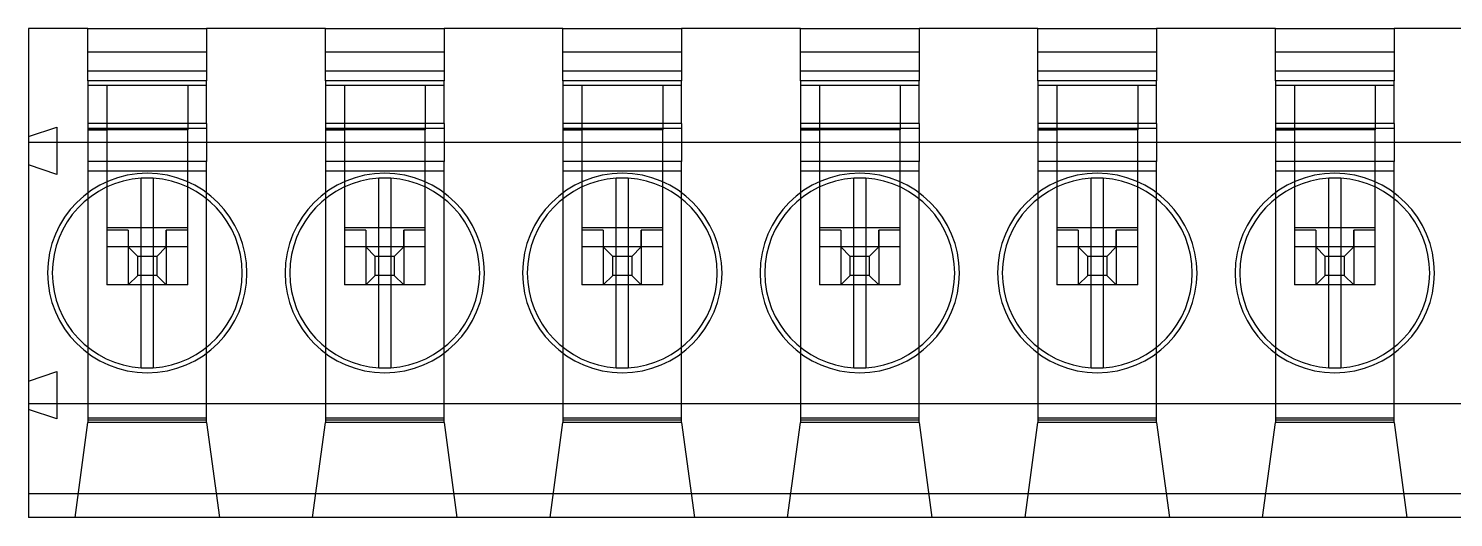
# Model space of a CAD drawing. Header units: millimetres. Extents: x 0 to 60.6, y -10.3 to 0.
# Drawn here: x 0 to 30, y -10.3 to 0 of the extents above; entities that cross this region are included whole.
import ezdxf

# ---------------------------------------------------------------- set-up
doc = ezdxf.new("R2010")
doc.units = ezdxf.units.MM
doc.layers.add('MAIN-1', color=7, linetype='Continuous')
doc.layers.add('MAIN-2', color=7, linetype='Continuous')

msp = doc.modelspace()

# ---------------------------------------------------------------- linework, layer by layer
at = {"layer": 'MAIN-1'}
for p, q in [((1.25, 0), (0, 0)), ((0, 0), (0, -2.404)), ((1.25, -1.1), (1.25, 0)), ((1.25, 0), (3.75, 0)), ((6.25, 0), (3.75, 0)), ((3.75, 0), (3.75, -1.1)), ((6.25, -1.1), (6.25, 0)), ((6.25, 0), (8.75, 0)), ((11.25, 0), (8.75, 0)), ((8.75, 0), (8.75, -1.1)), ((11.25, -1.1), (11.25, 0)), ((11.25, 0), (13.75, 0)), ((16.25, 0), (13.75, 0)), ((13.75, 0), (13.75, -1.1)), ((16.25, -1.1), (16.25, 0)), ((16.25, 0), (18.75, 0)), ((21.25, 0), (18.75, 0)), ((18.75, 0), (18.75, -1.1)), ((21.25, -1.1), (21.25, 0)), ((21.25, 0), (23.75, 0)), ((26.25, 0), (23.75, 0)), ((23.75, 0), (23.75, -1.1)), ((26.25, -1.1), (26.25, 0)), ((26.25, 0), (28.75, 0)), ((31.25, 0), (28.75, 0)), ((28.75, 0), (28.75, -1.1)), ((3.75, -0.5), (1.25, -0.5)), ((8.75, -0.5), (6.25, -0.5)), ((13.75, -0.5), (11.25, -0.5)), ((18.75, -0.5), (16.25, -0.5)), ((23.75, -0.5), (21.25, -0.5)), ((28.75, -0.5), (26.25, -0.5)), ((3.75, -0.9), (1.25, -0.9)), ((3.75, -1.1), (1.25, -1.1)), ((8.75, -0.9), (6.25, -0.9)), ((8.75, -1.1), (6.25, -1.1)), ((13.75, -0.9), (11.25, -0.9)), ((13.75, -1.1), (11.25, -1.1)), ((18.75, -0.9), (16.25, -0.9)), ((18.75, -1.1), (16.25, -1.1)), ((23.75, -0.9), (21.25, -0.9)), ((23.75, -1.1), (21.25, -1.1)), ((28.75, -0.9), (26.25, -0.9)), ((28.75, -1.1), (26.25, -1.1)), ((60, -2.404), (0, -2.404)), ((0, -2.404), (0, -7.904)), ((2.375, -7.146), (2.375, -3.154)), ((2.625, -3.154), (2.625, -7.146)), ((7.375, -7.146), (7.375, -3.154)), ((7.625, -3.154), (7.625, -7.146)), ((12.375, -7.146), (12.375, -3.154)), ((12.625, -3.154), (12.625, -7.146)), ((17.375, -7.146), (17.375, -3.154)), ((17.625, -3.154), (17.625, -7.146)), ((22.375, -7.146), (22.375, -3.154)), ((22.625, -3.154), (22.625, -7.146)), ((27.375, -7.146), (27.375, -3.154)), ((27.625, -3.154), (27.625, -7.146)), ((60, -7.904), (0, -7.904)), ((0, -7.904), (0, -9.8)), ((60, -9.8), (0, -9.8)), ((0, -9.8), (0, -10.3)), ((60, -10.3), (0, -10.3))]:
    msp.add_line(p, q, dxfattribs=at)
for centre, radius, start, end in [((2.5, -5.15), 2.1, 90, 270), ((2.5, -5.15), 2, 93.5833, 266.4167), ((2.5, -5.15), 2, 90, 93.5833), ((2.5, -5.15), 2.1, 270, 90), ((2.5, -5.15), 2, 86.4167, 90), ((2.5, -5.15), 2, 273.5833, 86.4167), ((7.5, -5.15), 2.1, 90, 270), ((7.5, -5.15), 2, 93.5833, 266.4167), ((7.5, -5.15), 2, 90, 93.5833), ((7.5, -5.15), 2.1, 270, 90), ((7.5, -5.15), 2, 86.4167, 90), ((7.5, -5.15), 2, 273.5833, 86.4167), ((12.5, -5.15), 2.1, 90, 270), ((12.5, -5.15), 2, 93.5833, 266.4167), ((12.5, -5.15), 2, 90, 93.5833), ((12.5, -5.15), 2.1, 270, 90), ((12.5, -5.15), 2, 86.4167, 90), ((12.5, -5.15), 2, 273.5833, 86.4167), ((17.5, -5.15), 2.1, 90, 270), ((17.5, -5.15), 2, 93.5833, 266.4167), ((17.5, -5.15), 2, 90, 93.5833), ((17.5, -5.15), 2.1, 270, 90), ((17.5, -5.15), 2, 86.4167, 90), ((17.5, -5.15), 2, 273.5833, 86.4167), ((22.5, -5.15), 2.1, 90, 270), ((22.5, -5.15), 2, 93.5833, 266.4167), ((22.5, -5.15), 2, 90, 93.5833), ((22.5, -5.15), 2.1, 270, 90), ((22.5, -5.15), 2, 86.4167, 90), ((22.5, -5.15), 2, 273.5833, 86.4167), ((27.5, -5.15), 2.1, 90, 270), ((27.5, -5.15), 2, 93.5833, 266.4167), ((27.5, -5.15), 2, 90, 93.5833), ((27.5, -5.15), 2.1, 270, 90), ((27.5, -5.15), 2, 86.4167, 90), ((27.5, -5.15), 2, 273.5833, 86.4167), ((2.5, -5.15), 2, 266.4167, 270), ((2.5, -5.15), 2, 270, 273.5833), ((7.5, -5.15), 2, 266.4167, 270), ((7.5, -5.15), 2, 270, 273.5833), ((12.5, -5.15), 2, 266.4167, 270), ((12.5, -5.15), 2, 270, 273.5833), ((17.5, -5.15), 2, 266.4167, 270), ((17.5, -5.15), 2, 270, 273.5833), ((22.5, -5.15), 2, 266.4167, 270), ((22.5, -5.15), 2, 270, 273.5833), ((27.5, -5.15), 2, 266.4167, 270), ((27.5, -5.15), 2, 270, 273.5833)]:
    msp.add_arc(centre, radius, start, end, dxfattribs=at)
at = {"layer": 'MAIN-2'}
for p, q in [((0, 0), (0, 0)), ((1.25, 0), (1.25, 0)), ((3.75, 0), (3.75, 0)), ((6.25, 0), (6.25, 0)), ((8.75, 0), (8.75, 0)), ((11.25, 0), (11.25, 0)), ((13.75, 0), (13.75, 0)), ((16.25, 0), (16.25, 0)), ((18.75, 0), (18.75, 0)), ((21.25, 0), (21.25, 0)), ((23.75, 0), (23.75, 0)), ((26.25, 0), (26.25, 0)), ((28.75, 0), (28.75, 0)), ((1.25, -0.5), (1.25, -0.5)), ((1.25, -0.5), (1.25, -0.5)), ((3.75, -0.5), (3.75, -0.5)), ((3.75, -0.5), (3.75, -0.5)), ((6.25, -0.5), (6.25, -0.5)), ((6.25, -0.5), (6.25, -0.5)), ((8.75, -0.5), (8.75, -0.5)), ((8.75, -0.5), (8.75, -0.5)), ((11.25, -0.5), (11.25, -0.5)), ((11.25, -0.5), (11.25, -0.5)), ((13.75, -0.5), (13.75, -0.5)), ((13.75, -0.5), (13.75, -0.5)), ((16.25, -0.5), (16.25, -0.5)), ((16.25, -0.5), (16.25, -0.5)), ((18.75, -0.5), (18.75, -0.5)), ((18.75, -0.5), (18.75, -0.5)), ((21.25, -0.5), (21.25, -0.5)), ((21.25, -0.5), (21.25, -0.5)), ((23.75, -0.5), (23.75, -0.5)), ((23.75, -0.5), (23.75, -0.5)), ((26.25, -0.5), (26.25, -0.5)), ((26.25, -0.5), (26.25, -0.5)), ((28.75, -0.5), (28.75, -0.5)), ((28.75, -0.5), (28.75, -0.5)), ((1.25, -0.9), (1.25, -0.9)), ((1.25, -1.1), (1.25, -1.1)), ((1.25, -1.1), (1.25, -1.1)), ((1.25, -1.1), (1.25, -2)), ((3.75, -1.2), (1.25, -1.2)), ((1.25, -1.2), (1.25, -1.2)), ((1.25, -1.2), (1.25, -1.2)), ((1.65, -1.2), (1.65, -2.138)), ((1.65, -1.2), (1.65, -1.2)), ((3.351, -1.2), (3.351, -2.138)), ((3.351, -1.2), (3.351, -1.2)), ((3.75, -0.9), (3.75, -0.9)), ((3.75, -1.1), (3.75, -1.1)), ((3.75, -1.1), (3.75, -1.1)), ((3.75, -2), (3.75, -1.1)), ((3.75, -1.2), (3.75, -1.2)), ((3.75, -1.2), (3.75, -1.2)), ((6.25, -0.9), (6.25, -0.9)), ((6.25, -1.1), (6.25, -1.1)), ((6.25, -1.1), (6.25, -1.1)), ((6.25, -1.1), (6.25, -2)), ((8.75, -1.2), (6.25, -1.2)), ((6.25, -1.2), (6.25, -1.2)), ((6.25, -1.2), (6.25, -1.2)), ((6.65, -1.2), (6.65, -2.138)), ((6.65, -1.2), (6.65, -1.2)), ((8.351, -1.2), (8.351, -2.138)), ((8.351, -1.2), (8.351, -1.2)), ((8.75, -0.9), (8.75, -0.9)), ((8.75, -1.1), (8.75, -1.1)), ((8.75, -1.1), (8.75, -1.1)), ((8.75, -2), (8.75, -1.1)), ((8.75, -1.2), (8.75, -1.2)), ((8.75, -1.2), (8.75, -1.2)), ((11.25, -0.9), (11.25, -0.9)), ((11.25, -1.1), (11.25, -1.1)), ((11.25, -1.1), (11.25, -1.1)), ((11.25, -1.1), (11.25, -2)), ((13.75, -1.2), (11.25, -1.2)), ((11.25, -1.2), (11.25, -1.2)), ((11.25, -1.2), (11.25, -1.2)), ((11.65, -1.2), (11.65, -2.138)), ((11.65, -1.2), (11.65, -1.2)), ((13.351, -1.2), (13.351, -2.138)), ((13.351, -1.2), (13.351, -1.2)), ((13.75, -0.9), (13.75, -0.9)), ((13.75, -1.1), (13.75, -1.1)), ((13.75, -1.1), (13.75, -1.1)), ((13.75, -2), (13.75, -1.1)), ((13.75, -1.2), (13.75, -1.2)), ((13.75, -1.2), (13.75, -1.2)), ((16.25, -0.9), (16.25, -0.9)), ((16.25, -1.1), (16.25, -1.1)), ((16.25, -1.1), (16.25, -1.1)), ((16.25, -1.1), (16.25, -2)), ((18.75, -1.2), (16.25, -1.2)), ((16.25, -1.2), (16.25, -1.2)), ((16.25, -1.2), (16.25, -1.2)), ((16.65, -1.2), (16.65, -2.138)), ((16.65, -1.2), (16.65, -1.2)), ((18.351, -1.2), (18.351, -2.138)), ((18.351, -1.2), (18.351, -1.2)), ((18.75, -0.9), (18.75, -0.9)), ((18.75, -1.1), (18.75, -1.1)), ((18.75, -1.1), (18.75, -1.1)), ((18.75, -2), (18.75, -1.1)), ((18.75, -1.2), (18.75, -1.2)), ((18.75, -1.2), (18.75, -1.2)), ((21.25, -0.9), (21.25, -0.9)), ((21.25, -1.1), (21.25, -1.1)), ((21.25, -1.1), (21.25, -1.1)), ((21.25, -1.1), (21.25, -2)), ((23.75, -1.2), (21.25, -1.2)), ((21.25, -1.2), (21.25, -1.2)), ((21.25, -1.2), (21.25, -1.2)), ((21.65, -1.2), (21.65, -2.138)), ((21.65, -1.2), (21.65, -1.2)), ((23.351, -1.2), (23.351, -2.138)), ((23.351, -1.2), (23.351, -1.2)), ((23.75, -0.9), (23.75, -0.9)), ((23.75, -1.1), (23.75, -1.1)), ((23.75, -1.1), (23.75, -1.1)), ((23.75, -2), (23.75, -1.1)), ((23.75, -1.2), (23.75, -1.2)), ((23.75, -1.2), (23.75, -1.2)), ((26.25, -0.9), (26.25, -0.9)), ((26.25, -1.1), (26.25, -1.1)), ((26.25, -1.1), (26.25, -1.1)), ((26.25, -1.1), (26.25, -2)), ((28.75, -1.2), (26.25, -1.2)), ((26.25, -1.2), (26.25, -1.2)), ((26.25, -1.2), (26.25, -1.2)), ((26.65, -1.2), (26.65, -2.138)), ((26.65, -1.2), (26.65, -1.2)), ((28.351, -1.2), (28.351, -2.138)), ((28.351, -1.2), (28.351, -1.2)), ((28.75, -0.9), (28.75, -0.9)), ((28.75, -1.1), (28.75, -1.1)), ((28.75, -1.1), (28.75, -1.1)), ((28.75, -2), (28.75, -1.1)), ((28.75, -1.2), (28.75, -1.2)), ((28.75, -1.2), (28.75, -1.2)), ((0, -2.275), (0.6, -2.075)), ((0.6, -2.075), (0.6, -2.075)), ((0.6, -2.075), (0.6, -3.075)), ((1.25, -2), (1.25, -2)), ((3.75, -2), (1.25, -2)), ((1.25, -2), (1.25, -2)), ((1.25, -2), (1.25, -2.8)), ((3.75, -2), (1.25, -2)), ((3.351, -2), (1.65, -2)), ((3.75, -2), (3.75, -2)), ((3.75, -2), (3.75, -2)), ((3.75, -2), (3.75, -2.8)), ((6.25, -2), (6.25, -2)), ((8.75, -2), (6.25, -2)), ((6.25, -2), (6.25, -2)), ((6.25, -2), (6.25, -2.8)), ((8.75, -2), (6.25, -2)), ((8.351, -2), (6.65, -2)), ((8.75, -2), (8.75, -2)), ((8.75, -2), (8.75, -2)), ((8.75, -2), (8.75, -2.8)), ((11.25, -2), (11.25, -2)), ((13.75, -2), (11.25, -2)), ((11.25, -2), (11.25, -2)), ((11.25, -2), (11.25, -2.8)), ((13.75, -2), (11.25, -2)), ((13.351, -2), (11.65, -2)), ((13.75, -2), (13.75, -2)), ((13.75, -2), (13.75, -2)), ((13.75, -2), (13.75, -2.8)), ((16.25, -2), (16.25, -2)), ((18.75, -2), (16.25, -2)), ((16.25, -2), (16.25, -2)), ((16.25, -2), (16.25, -2.8)), ((18.75, -2), (16.25, -2)), ((18.351, -2), (16.65, -2)), ((18.75, -2), (18.75, -2)), ((18.75, -2), (18.75, -2)), ((18.75, -2), (18.75, -2.8)), ((21.25, -2), (21.25, -2)), ((23.75, -2), (21.25, -2)), ((21.25, -2), (21.25, -2)), ((21.25, -2), (21.25, -2.8)), ((23.75, -2), (21.25, -2)), ((23.351, -2), (21.65, -2)), ((23.75, -2), (23.75, -2)), ((23.75, -2), (23.75, -2)), ((23.75, -2), (23.75, -2.8)), ((26.25, -2), (26.25, -2)), ((28.75, -2), (26.25, -2)), ((26.25, -2), (26.25, -2)), ((26.25, -2), (26.25, -2.8)), ((28.75, -2), (26.25, -2)), ((28.351, -2), (26.65, -2)), ((28.75, -2), (28.75, -2)), ((28.75, -2), (28.75, -2)), ((28.75, -2), (28.75, -2.8)), ((0, -2.275), (0, -2.275)), ((1.25, -2.1), (3.75, -2.1)), ((1.25, -2.1), (1.25, -2.1)), ((3.351, -2.138), (1.25, -2.138)), ((1.25, -2.138), (1.65, -2.138)), ((3.75, -2.4), (1.25, -2.4)), ((1.65, -2.138), (1.65, -2.4)), ((3.351, -2.4), (1.65, -2.4)), ((1.65, -2.4), (1.65, -4.6)), ((3.351, -2.4), (3.351, -2.138)), ((3.351, -4.6), (3.351, -2.4)), ((3.75, -2.1), (3.75, -2.1)), ((6.25, -2.1), (8.75, -2.1)), ((6.25, -2.1), (6.25, -2.1)), ((8.351, -2.138), (6.25, -2.138)), ((6.25, -2.138), (6.65, -2.138)), ((8.75, -2.4), (6.25, -2.4)), ((6.65, -2.138), (6.65, -2.4)), ((8.351, -2.4), (6.65, -2.4)), ((6.65, -2.4), (6.65, -4.6)), ((8.351, -2.4), (8.351, -2.138)), ((8.351, -4.6), (8.351, -2.4)), ((8.75, -2.1), (8.75, -2.1)), ((11.25, -2.1), (13.75, -2.1)), ((11.25, -2.1), (11.25, -2.1)), ((13.351, -2.138), (11.25, -2.138)), ((11.25, -2.138), (11.65, -2.138)), ((13.75, -2.4), (11.25, -2.4)), ((11.65, -2.138), (11.65, -2.4)), ((13.351, -2.4), (11.65, -2.4)), ((11.65, -2.4), (11.65, -4.6)), ((13.351, -2.4), (13.351, -2.138)), ((13.351, -4.6), (13.351, -2.4)), ((13.75, -2.1), (13.75, -2.1)), ((16.25, -2.1), (18.75, -2.1)), ((16.25, -2.1), (16.25, -2.1)), ((18.351, -2.138), (16.25, -2.138)), ((16.25, -2.138), (16.65, -2.138)), ((18.75, -2.4), (16.25, -2.4)), ((16.65, -2.138), (16.65, -2.4)), ((18.351, -2.4), (16.65, -2.4)), ((16.65, -2.4), (16.65, -4.6)), ((18.351, -2.4), (18.351, -2.138)), ((18.351, -4.6), (18.351, -2.4)), ((18.75, -2.1), (18.75, -2.1)), ((21.25, -2.1), (23.75, -2.1)), ((21.25, -2.1), (21.25, -2.1)), ((23.351, -2.138), (21.25, -2.138)), ((21.25, -2.138), (21.65, -2.138)), ((23.75, -2.4), (21.25, -2.4)), ((21.65, -2.138), (21.65, -2.4)), ((23.351, -2.4), (21.65, -2.4)), ((21.65, -2.4), (21.65, -4.6)), ((23.351, -2.4), (23.351, -2.138)), ((23.351, -4.6), (23.351, -2.4)), ((23.75, -2.1), (23.75, -2.1)), ((26.25, -2.1), (28.75, -2.1)), ((26.25, -2.1), (26.25, -2.1)), ((28.351, -2.138), (26.25, -2.138)), ((26.25, -2.138), (26.65, -2.138)), ((28.75, -2.4), (26.25, -2.4)), ((26.65, -2.138), (26.65, -2.4)), ((28.351, -2.4), (26.65, -2.4)), ((26.65, -2.4), (26.65, -4.6)), ((28.351, -2.4), (28.351, -2.138)), ((28.351, -4.6), (28.351, -2.4)), ((28.75, -2.1), (28.75, -2.1)), ((0, -2.875), (0, -2.875)), ((0.6, -3.075), (0, -2.875)), ((1.25, -2.8), (1.25, -2.8)), ((1.25, -2.8), (1.25, -8.3)), ((3.75, -2.8), (1.25, -2.8)), ((1.25, -3), (3.75, -3)), ((1.25, -3), (1.25, -3)), ((3.75, -2.8), (3.75, -2.8)), ((3.75, -8.3), (3.75, -2.8)), ((3.75, -3), (3.75, -3)), ((6.25, -2.8), (6.25, -2.8)), ((6.25, -2.8), (6.25, -8.3)), ((8.75, -2.8), (6.25, -2.8)), ((6.25, -3), (8.75, -3)), ((6.25, -3), (6.25, -3)), ((8.75, -2.8), (8.75, -2.8)), ((8.75, -8.3), (8.75, -2.8)), ((8.75, -3), (8.75, -3)), ((11.25, -2.8), (11.25, -2.8)), ((11.25, -2.8), (11.25, -8.3)), ((13.75, -2.8), (11.25, -2.8)), ((11.25, -3), (13.75, -3)), ((11.25, -3), (11.25, -3)), ((13.75, -2.8), (13.75, -2.8)), ((13.75, -8.3), (13.75, -2.8)), ((13.75, -3), (13.75, -3)), ((16.25, -2.8), (16.25, -2.8)), ((16.25, -2.8), (16.25, -8.3)), ((18.75, -2.8), (16.25, -2.8)), ((16.25, -3), (18.75, -3)), ((16.25, -3), (16.25, -3)), ((18.75, -2.8), (18.75, -2.8)), ((18.75, -8.3), (18.75, -2.8)), ((18.75, -3), (18.75, -3)), ((21.25, -2.8), (21.25, -2.8)), ((21.25, -2.8), (21.25, -8.3)), ((23.75, -2.8), (21.25, -2.8)), ((21.25, -3), (23.75, -3)), ((21.25, -3), (21.25, -3)), ((23.75, -2.8), (23.75, -2.8)), ((23.75, -8.3), (23.75, -2.8)), ((23.75, -3), (23.75, -3)), ((26.25, -2.8), (26.25, -2.8)), ((26.25, -2.8), (26.25, -8.3)), ((28.75, -2.8), (26.25, -2.8)), ((26.25, -3), (28.75, -3)), ((26.25, -3), (26.25, -3)), ((28.75, -2.8), (28.75, -2.8)), ((28.75, -8.3), (28.75, -2.8)), ((28.75, -3), (28.75, -3)), ((0.6, -3.075), (0.6, -3.075)), ((2.375, -3.154), (2.375, -3.154)), ((2.5, -3.05), (2.5, -3.05)), ((2.5, -3.15), (2.5, -3.15)), ((2.625, -3.154), (2.625, -3.154)), ((7.375, -3.154), (7.375, -3.154)), ((7.5, -3.05), (7.5, -3.05)), ((7.5, -3.15), (7.5, -3.15)), ((7.625, -3.154), (7.625, -3.154)), ((12.375, -3.154), (12.375, -3.154)), ((12.5, -3.05), (12.5, -3.05)), ((12.5, -3.15), (12.5, -3.15)), ((12.625, -3.154), (12.625, -3.154)), ((17.375, -3.154), (17.375, -3.154)), ((17.5, -3.05), (17.5, -3.05)), ((17.5, -3.15), (17.5, -3.15)), ((17.625, -3.154), (17.625, -3.154)), ((22.375, -3.154), (22.375, -3.154)), ((22.5, -3.05), (22.5, -3.05)), ((22.5, -3.15), (22.5, -3.15)), ((22.625, -3.154), (22.625, -3.154)), ((27.375, -3.154), (27.375, -3.154)), ((27.5, -3.05), (27.5, -3.05)), ((27.5, -3.15), (27.5, -3.15)), ((27.625, -3.154), (27.625, -3.154)), ((3.351, -4.2), (1.65, -4.2)), ((2.1, -4.245), (1.65, -4.246)), ((2.1, -4.245), (2.1, -5.4)), ((2.901, -4.245), (2.901, -5.4)), ((3.351, -4.246), (2.901, -4.245)), ((8.351, -4.2), (6.65, -4.2)), ((7.1, -4.245), (6.65, -4.246)), ((7.1, -4.245), (7.1, -5.4)), ((7.901, -4.245), (7.901, -5.4)), ((8.351, -4.246), (7.901, -4.245)), ((13.351, -4.2), (11.65, -4.2)), ((12.1, -4.245), (11.65, -4.246)), ((12.1, -4.245), (12.1, -5.4)), ((12.901, -4.245), (12.901, -5.4)), ((13.351, -4.246), (12.901, -4.245)), ((18.351, -4.2), (16.65, -4.2)), ((17.1, -4.245), (16.65, -4.246)), ((17.1, -4.245), (17.1, -5.4)), ((17.901, -4.245), (17.901, -5.4)), ((18.351, -4.246), (17.901, -4.245)), ((23.351, -4.2), (21.65, -4.2)), ((22.1, -4.245), (21.65, -4.246)), ((22.1, -4.245), (22.1, -5.4)), ((22.901, -4.245), (22.901, -5.4)), ((23.351, -4.246), (22.901, -4.245)), ((28.351, -4.2), (26.65, -4.2)), ((27.1, -4.245), (26.65, -4.246)), ((27.1, -4.245), (27.1, -5.4)), ((27.901, -4.245), (27.901, -5.4)), ((28.351, -4.246), (27.901, -4.245)), ((1.65, -4.6), (1.65, -5.4)), ((3.351, -4.6), (1.65, -4.6)), ((2.1, -4.601), (2.1, -4.6)), ((2.901, -4.6), (2.1, -4.6)), ((2.1, -4.601), (2.1, -5.399)), ((2.301, -4.8), (2.1, -4.601)), ((2.301, -5.2), (2.301, -4.8)), ((2.7, -4.8), (2.301, -4.8)), ((2.901, -4.6), (2.7, -4.8)), ((2.7, -4.8), (2.7, -5.2)), ((2.901, -4.6), (2.901, -5.4)), ((2.901, -4.6), (2.901, -4.6)), ((3.351, -5.4), (3.351, -4.6)), ((6.65, -4.6), (6.65, -5.4)), ((8.351, -4.6), (6.65, -4.6)), ((7.1, -4.601), (7.1, -4.6)), ((7.901, -4.6), (7.1, -4.6)), ((7.1, -4.601), (7.1, -5.399)), ((7.301, -4.8), (7.1, -4.601)), ((7.301, -5.2), (7.301, -4.8)), ((7.7, -4.8), (7.301, -4.8)), ((7.901, -4.6), (7.7, -4.8)), ((7.7, -4.8), (7.7, -5.2)), ((7.901, -4.6), (7.901, -5.4)), ((7.901, -4.6), (7.901, -4.6)), ((8.351, -5.4), (8.351, -4.6)), ((11.65, -4.6), (11.65, -5.4)), ((13.351, -4.6), (11.65, -4.6)), ((12.1, -4.601), (12.1, -4.6)), ((12.901, -4.6), (12.1, -4.6)), ((12.1, -4.601), (12.1, -5.399)), ((12.301, -4.8), (12.1, -4.601)), ((12.301, -5.2), (12.301, -4.8)), ((12.7, -4.8), (12.301, -4.8)), ((12.901, -4.6), (12.7, -4.8)), ((12.7, -4.8), (12.7, -5.2)), ((12.901, -4.6), (12.901, -5.4)), ((12.901, -4.6), (12.901, -4.6)), ((13.351, -5.4), (13.351, -4.6)), ((16.65, -4.6), (16.65, -5.4)), ((18.351, -4.6), (16.65, -4.6)), ((17.1, -4.601), (17.1, -4.6)), ((17.901, -4.6), (17.1, -4.6)), ((17.1, -4.601), (17.1, -5.399)), ((17.301, -4.8), (17.1, -4.601)), ((17.301, -5.2), (17.301, -4.8)), ((17.7, -4.8), (17.301, -4.8)), ((17.901, -4.6), (17.7, -4.8)), ((17.7, -4.8), (17.7, -5.2)), ((17.901, -4.6), (17.901, -5.4)), ((17.901, -4.6), (17.901, -4.6)), ((18.351, -5.4), (18.351, -4.6)), ((21.65, -4.6), (21.65, -5.4)), ((23.351, -4.6), (21.65, -4.6)), ((22.1, -4.601), (22.1, -4.6)), ((22.901, -4.6), (22.1, -4.6)), ((22.1, -4.601), (22.1, -5.399)), ((22.301, -4.8), (22.1, -4.601)), ((22.301, -5.2), (22.301, -4.8)), ((22.7, -4.8), (22.301, -4.8)), ((22.901, -4.6), (22.7, -4.8)), ((22.7, -4.8), (22.7, -5.2)), ((22.901, -4.6), (22.901, -5.4)), ((22.901, -4.6), (22.901, -4.6)), ((23.351, -5.4), (23.351, -4.6)), ((26.65, -4.6), (26.65, -5.4)), ((28.351, -4.6), (26.65, -4.6)), ((27.1, -4.601), (27.1, -4.6)), ((27.901, -4.6), (27.1, -4.6)), ((27.1, -4.601), (27.1, -5.399)), ((27.301, -4.8), (27.1, -4.601)), ((27.301, -5.2), (27.301, -4.8)), ((27.7, -4.8), (27.301, -4.8)), ((27.901, -4.6), (27.7, -4.8)), ((27.7, -4.8), (27.7, -5.2)), ((27.901, -4.6), (27.901, -5.4)), ((27.901, -4.6), (27.901, -4.6)), ((28.351, -5.4), (28.351, -4.6)), ((2.1, -5.399), (2.301, -5.2)), ((2.1, -5.4), (2.1, -5.399)), ((2.7, -5.2), (2.301, -5.2)), ((2.7, -5.2), (2.901, -5.4)), ((2.901, -5.4), (2.901, -5.4)), ((7.1, -5.399), (7.301, -5.2)), ((7.1, -5.4), (7.1, -5.399)), ((7.7, -5.2), (7.301, -5.2)), ((7.7, -5.2), (7.901, -5.4)), ((7.901, -5.4), (7.901, -5.4)), ((12.1, -5.399), (12.301, -5.2)), ((12.1, -5.4), (12.1, -5.399)), ((12.7, -5.2), (12.301, -5.2)), ((12.7, -5.2), (12.901, -5.4)), ((12.901, -5.4), (12.901, -5.4)), ((17.1, -5.399), (17.301, -5.2)), ((17.1, -5.4), (17.1, -5.399)), ((17.7, -5.2), (17.301, -5.2)), ((17.7, -5.2), (17.901, -5.4)), ((17.901, -5.4), (17.901, -5.4)), ((22.1, -5.399), (22.301, -5.2)), ((22.1, -5.4), (22.1, -5.399)), ((22.7, -5.2), (22.301, -5.2)), ((22.7, -5.2), (22.901, -5.4)), ((22.901, -5.4), (22.901, -5.4)), ((27.1, -5.399), (27.301, -5.2)), ((27.1, -5.4), (27.1, -5.399)), ((27.7, -5.2), (27.301, -5.2)), ((27.7, -5.2), (27.901, -5.4)), ((27.901, -5.4), (27.901, -5.4)), ((1.65, -5.4), (1.65, -5.4)), ((3.351, -5.4), (1.65, -5.4)), ((3.351, -5.4), (3.351, -5.4)), ((6.65, -5.4), (6.65, -5.4)), ((8.351, -5.4), (6.65, -5.4)), ((8.351, -5.4), (8.351, -5.4)), ((11.65, -5.4), (11.65, -5.4)), ((13.351, -5.4), (11.65, -5.4)), ((13.351, -5.4), (13.351, -5.4)), ((16.65, -5.4), (16.65, -5.4)), ((18.351, -5.4), (16.65, -5.4)), ((18.351, -5.4), (18.351, -5.4)), ((21.65, -5.4), (21.65, -5.4)), ((23.351, -5.4), (21.65, -5.4)), ((23.351, -5.4), (23.351, -5.4)), ((26.65, -5.4), (26.65, -5.4)), ((28.351, -5.4), (26.65, -5.4)), ((28.351, -5.4), (28.351, -5.4)), ((2.375, -7.146), (2.375, -7.146)), ((2.5, -7.15), (2.5, -7.15)), ((2.625, -7.146), (2.625, -7.146)), ((7.375, -7.146), (7.375, -7.146)), ((7.5, -7.15), (7.5, -7.15)), ((7.625, -7.146), (7.625, -7.146)), ((12.375, -7.146), (12.375, -7.146)), ((12.5, -7.15), (12.5, -7.15)), ((12.625, -7.146), (12.625, -7.146)), ((17.375, -7.146), (17.375, -7.146)), ((17.5, -7.15), (17.5, -7.15)), ((17.625, -7.146), (17.625, -7.146)), ((22.375, -7.146), (22.375, -7.146)), ((22.5, -7.15), (22.5, -7.15)), ((22.625, -7.146), (22.625, -7.146)), ((27.375, -7.146), (27.375, -7.146)), ((27.5, -7.15), (27.5, -7.15)), ((27.625, -7.146), (27.625, -7.146)), ((0, -7.425), (0.6, -7.225)), ((0, -7.425), (0, -7.425)), ((0.6, -7.225), (0.6, -7.225)), ((0.6, -7.225), (0.6, -8.225)), ((2.5, -7.25), (2.5, -7.25)), ((7.5, -7.25), (7.5, -7.25)), ((12.5, -7.25), (12.5, -7.25)), ((17.5, -7.25), (17.5, -7.25)), ((22.5, -7.25), (22.5, -7.25)), ((27.5, -7.25), (27.5, -7.25)), ((0, -8.025), (0, -8.025)), ((0.6, -8.225), (0, -8.025)), ((0.6, -8.225), (0.6, -8.225)), ((0.982, -10.3), (1.25, -8.3)), ((1.25, -8.2), (1.25, -8.2)), ((1.25, -8.2), (3.75, -8.2)), ((1.25, -8.2), (1.25, -8.2)), ((3.75, -8.25), (1.25, -8.25)), ((1.25, -8.25), (1.25, -8.25)), ((1.25, -8.3), (1.25, -8.3)), ((1.25, -8.3), (1.25, -8.3)), ((1.25, -8.3), (1.25, -8.3)), ((3.75, -8.3), (1.25, -8.3)), ((3.75, -8.2), (3.75, -8.2)), ((3.75, -8.2), (3.75, -8.2)), ((3.75, -8.25), (3.75, -8.25)), ((3.75, -8.3), (3.75, -8.3)), ((3.75, -8.3), (3.75, -8.3)), ((3.75, -8.3), (3.75, -8.3)), ((3.75, -8.3), (4.018, -10.3)), ((5.982, -10.3), (6.25, -8.3)), ((6.25, -8.2), (6.25, -8.2)), ((6.25, -8.2), (8.75, -8.2)), ((6.25, -8.2), (6.25, -8.2)), ((8.75, -8.25), (6.25, -8.25)), ((6.25, -8.25), (6.25, -8.25)), ((6.25, -8.3), (6.25, -8.3)), ((6.25, -8.3), (6.25, -8.3)), ((6.25, -8.3), (6.25, -8.3)), ((8.75, -8.3), (6.25, -8.3)), ((8.75, -8.2), (8.75, -8.2)), ((8.75, -8.2), (8.75, -8.2)), ((8.75, -8.25), (8.75, -8.25)), ((8.75, -8.3), (8.75, -8.3)), ((8.75, -8.3), (8.75, -8.3)), ((8.75, -8.3), (8.75, -8.3)), ((8.75, -8.3), (9.018, -10.3)), ((10.982, -10.3), (11.25, -8.3)), ((11.25, -8.2), (11.25, -8.2)), ((11.25, -8.2), (13.75, -8.2)), ((11.25, -8.2), (11.25, -8.2)), ((13.75, -8.25), (11.25, -8.25)), ((11.25, -8.25), (11.25, -8.25)), ((11.25, -8.3), (11.25, -8.3)), ((11.25, -8.3), (11.25, -8.3)), ((11.25, -8.3), (11.25, -8.3)), ((13.75, -8.3), (11.25, -8.3)), ((13.75, -8.2), (13.75, -8.2)), ((13.75, -8.2), (13.75, -8.2)), ((13.75, -8.25), (13.75, -8.25)), ((13.75, -8.3), (13.75, -8.3)), ((13.75, -8.3), (13.75, -8.3)), ((13.75, -8.3), (13.75, -8.3)), ((13.75, -8.3), (14.018, -10.3)), ((15.982, -10.3), (16.25, -8.3)), ((16.25, -8.2), (16.25, -8.2)), ((16.25, -8.2), (18.75, -8.2)), ((16.25, -8.2), (16.25, -8.2)), ((18.75, -8.25), (16.25, -8.25)), ((16.25, -8.25), (16.25, -8.25)), ((16.25, -8.3), (16.25, -8.3)), ((16.25, -8.3), (16.25, -8.3)), ((16.25, -8.3), (16.25, -8.3)), ((18.75, -8.3), (16.25, -8.3)), ((18.75, -8.2), (18.75, -8.2)), ((18.75, -8.2), (18.75, -8.2)), ((18.75, -8.25), (18.75, -8.25)), ((18.75, -8.3), (18.75, -8.3)), ((18.75, -8.3), (18.75, -8.3)), ((18.75, -8.3), (18.75, -8.3)), ((18.75, -8.3), (19.018, -10.3)), ((20.982, -10.3), (21.25, -8.3)), ((21.25, -8.2), (21.25, -8.2)), ((21.25, -8.2), (23.75, -8.2)), ((21.25, -8.2), (21.25, -8.2)), ((23.75, -8.25), (21.25, -8.25)), ((21.25, -8.25), (21.25, -8.25)), ((21.25, -8.3), (21.25, -8.3)), ((21.25, -8.3), (21.25, -8.3)), ((21.25, -8.3), (21.25, -8.3)), ((23.75, -8.3), (21.25, -8.3)), ((23.75, -8.2), (23.75, -8.2)), ((23.75, -8.2), (23.75, -8.2)), ((23.75, -8.25), (23.75, -8.25)), ((23.75, -8.3), (23.75, -8.3)), ((23.75, -8.3), (23.75, -8.3)), ((23.75, -8.3), (23.75, -8.3)), ((23.75, -8.3), (24.018, -10.3)), ((25.982, -10.3), (26.25, -8.3)), ((26.25, -8.2), (26.25, -8.2)), ((26.25, -8.2), (28.75, -8.2)), ((26.25, -8.2), (26.25, -8.2)), ((28.75, -8.25), (26.25, -8.25)), ((26.25, -8.25), (26.25, -8.25)), ((26.25, -8.3), (26.25, -8.3)), ((26.25, -8.3), (26.25, -8.3)), ((26.25, -8.3), (26.25, -8.3)), ((28.75, -8.3), (26.25, -8.3)), ((28.75, -8.2), (28.75, -8.2)), ((28.75, -8.2), (28.75, -8.2)), ((28.75, -8.25), (28.75, -8.25)), ((28.75, -8.3), (28.75, -8.3)), ((28.75, -8.3), (28.75, -8.3)), ((28.75, -8.3), (28.75, -8.3)), ((28.75, -8.3), (29.018, -10.3)), ((0, -10.3), (0, -10.3)), ((0.982, -10.3), (0.982, -10.3)), ((4.018, -10.3), (4.018, -10.3)), ((5.982, -10.3), (5.982, -10.3)), ((9.018, -10.3), (9.018, -10.3)), ((10.982, -10.3), (10.982, -10.3)), ((14.018, -10.3), (14.018, -10.3)), ((15.982, -10.3), (15.982, -10.3)), ((19.018, -10.3), (19.018, -10.3)), ((20.982, -10.3), (20.982, -10.3)), ((24.018, -10.3), (24.018, -10.3)), ((25.982, -10.3), (25.982, -10.3)), ((29.018, -10.3), (29.018, -10.3))]:
    msp.add_line(p, q, dxfattribs=at)
for centre, major_axis, start_param, end_param in [((2.1, -4.2), (0, 0.4), 1.684705, 3.141593), ((2.901, -4.2), (0, -0.4), 0, 1.456887), ((7.1, -4.2), (0, 0.4), 1.684705, 3.141593), ((7.901, -4.2), (0, -0.4), 0, 1.456887), ((12.1, -4.2), (0, 0.4), 1.684705, 3.141593), ((12.901, -4.2), (0, -0.4), 0, 1.456887), ((17.1, -4.2), (0, 0.4), 1.684705, 3.141593), ((17.901, -4.2), (0, -0.4), 0, 1.456887), ((22.1, -4.2), (0, 0.4), 1.684705, 3.141593), ((22.901, -4.2), (0, -0.4), 0, 1.456887), ((27.1, -4.2), (0, 0.4), 1.684705, 3.141593), ((27.901, -4.2), (0, -0.4), 0, 1.456887)]:
    msp.add_ellipse(centre, major_axis=major_axis, ratio=0.000016, start_param=start_param, end_param=end_param, dxfattribs=at)

doc.saveas('drawing.dxf')
